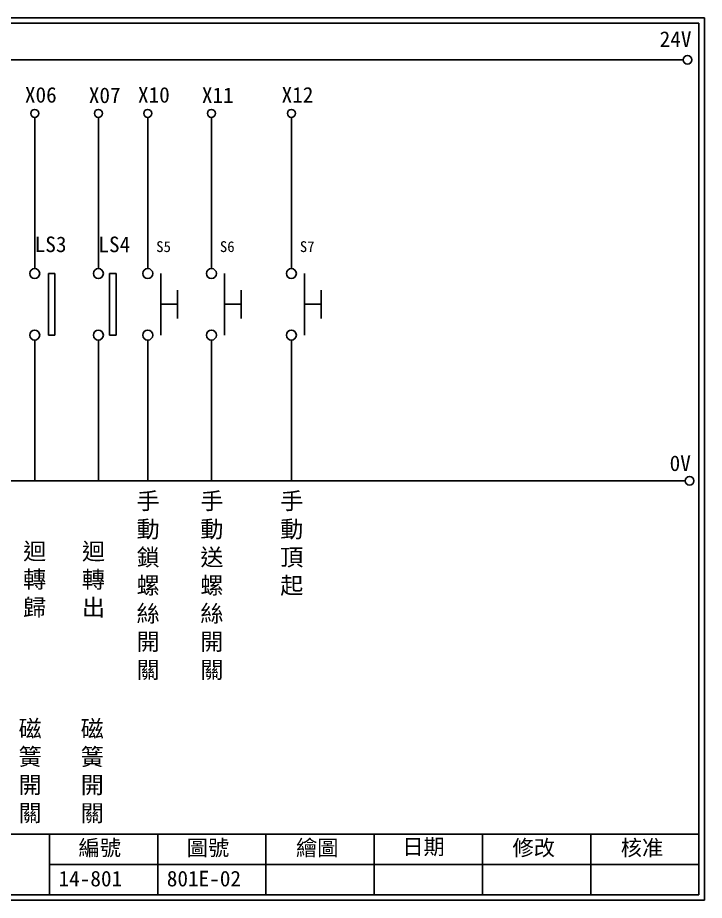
# Model space of a CAD drawing. Extents: x 275 to 562, y 265 to 469.
# Drawn here: x 403.3 to 561.9, y 264.9 to 468.9 of the extents above; entities that cross this region are included whole.
import ezdxf

# ---------------------------------------------------------------- set-up
doc = ezdxf.new("R2010")
doc.units = 0
doc.layers.get('0').update_dxf_attribs({"linetype": 'CONTINUOUS'})
doc.layers.add('圖框層', color=7, linetype='CONTINUOUS')
doc.layers.add('標尺寸層', color=3, linetype='CONTINUOUS')
doc.styles.add('CNS', font='romanc.shx', dxfattribs={"bigfont": 'chineset.shx'})
doc.styles.add('STSL', font='KAIU.TTF')

msp = doc.modelspace()

# ---------------------------------------------------------------- linework, layer by layer
for p, q in [((411.93, 409.78), (410.43, 409.78)), ((426.07, 409.78), (424.56, 409.78)), ((440.23, 402.67), (440.23, 405.98)), ((454.94, 402.67), (454.94, 405.98)), ((473.4, 402.67), (473.4, 405.98)), ((440.23, 402.67), (440.23, 399.36)), ((454.94, 402.67), (454.94, 399.36)), ((473.4, 402.67), (473.4, 399.36)), ((411.93, 395.55), (410.43, 395.55)), ((426.07, 395.55), (424.56, 395.55))]:
    msp.add_line(p, q)
for centre in [(558.02, 459.17), (558.5, 361.9)]:
    msp.add_circle(centre, 1)
at = {"layer": '圖框層', "color": 7}
for p, q in [((561.9, 468.91), (274.9, 468.91)), ((560.65, 467.66), (276.15, 467.66)), ((560.65, 266.2), (560.65, 467.66)), ((561.9, 264.95), (561.9, 468.91)), ((276.15, 280.2), (560.65, 280.2)), ((410.65, 266.2), (410.65, 280.2)), ((435.65, 266.2), (435.65, 280.2)), ((460.65, 266.2), (460.65, 280.2)), ((485.65, 266.2), (485.65, 280.2)), ((510.65, 266.2), (510.65, 280.2)), ((535.65, 266.2), (535.65, 280.2)), ((410.65, 273.2), (560.65, 273.2)), ((276.15, 266.2), (560.65, 266.2)), ((274.9, 264.95), (561.9, 264.95))]:
    msp.add_line(p, q, dxfattribs=at)
at = {"layer": '標尺寸層', "color": 7}
for p, q in [((279.42, 459.17), (557.02, 459.17)), ((407.25, 445.86), (407.25, 410.94)), ((421.96, 445.86), (421.96, 410.93)), ((433.36, 445.86), (433.36, 410.94)), ((448.07, 445.86), (448.07, 410.94)), ((466.53, 445.86), (466.53, 410.94)), ((410.43, 395.55), (410.43, 409.78)), ((411.93, 395.55), (411.93, 409.78)), ((424.56, 395.55), (424.56, 409.78)), ((426.07, 395.55), (426.07, 409.78)), ((436.36, 409.79), (436.36, 395.56)), ((451.08, 409.79), (451.08, 395.56)), ((469.53, 409.79), (469.53, 395.56)), ((440.23, 402.67), (436.36, 402.67)), ((454.94, 402.67), (451.08, 402.67)), ((473.4, 402.67), (469.53, 402.67)), ((407.25, 394.41), (407.25, 361.9)), ((421.96, 394.41), (421.96, 361.9)), ((421.96, 394.4), (421.96, 361.9)), ((433.36, 394.41), (433.36, 361.9)), ((448.07, 394.41), (448.07, 361.9)), ((466.53, 394.41), (466.53, 361.9)), ((279.63, 361.9), (557.5, 361.9))]:
    msp.add_line(p, q, dxfattribs=at)
for centre, radius in [((407.25, 446.78), 0.92), ((407.25, 446.78), 0.92), ((421.96, 446.78), 0.92), ((433.36, 446.78), 0.92), ((433.36, 446.78), 0.92), ((448.07, 446.78), 0.92), ((466.53, 446.78), 0.92), ((407.25, 409.79), 1.15), ((421.96, 409.78), 1.15), ((433.36, 409.79), 1.15), ((448.07, 409.79), 1.15), ((466.53, 409.79), 1.15), ((407.25, 395.56), 1.15), ((421.96, 395.55), 1.15), ((433.36, 395.56), 1.15), ((448.07, 395.56), 1.15), ((466.53, 395.56), 1.15)]:
    msp.add_circle(centre, radius, dxfattribs=at)

# ---------------------------------------------------------------- texts
at = {"layer": '圖框層', "color": 4, "style": 'STSL'}
for s, height, p in [('24V', 3.6, (551.58, 462.16)), ('X06', 3.6, (404.99, 449.28)), ('X10', 3.6, (431.1, 449.28)), ('X12', 3.6, (464.27, 449.28)), ('X07', 3.6, (419.75, 449.18)), ('X11', 3.6, (445.86, 449.18)), ('LS3', 3.6, (407.25, 414.74)), ('LS4', 3.6, (421.96, 414.72)), ('S5', 2.5, (435.31, 414.75)), ('S6', 2.5, (450.02, 414.75)), ('S7', 2.5, (468.48, 414.75)), ('0V', 3.6, (553.88, 364.15)), ('繪圖', 3.6, (467.59, 275.29)), ('日期', 3.6, (492.12, 275.53)), ('編號', 3.6, (417.36, 275.28)), ('圖號', 3.6, (442.36, 275.28)), ('修改', 3.6, (517.59, 275.29)), ('核准', 3.6, (542.59, 275.29)), ('14-801', 3.6, (412.76, 268.17)), ('801E-02', 3.6, (437.76, 268.17))]:
    msp.add_text(s, height=height, dxfattribs=at).set_placement(p)
at = {"layer": '標尺寸層', "color": 7, "char_height": 3.9, "width": 4.9608, "style": 'CNS'}
for s, insert, attachment_point in [('{\\fDFKai-SB|b0|i0|c136|p65;手動鎖螺絲開關}', (430.79, 359.18), 1), ('{\\fDFKai-SB|b0|i0|c136|p65;手動送螺絲開關}', (445.51, 359.18), 1), ('{\\fDFKai-SB|b0|i0|c136|p65;手動頂起}', (463.96, 359.18), 1), ('{\\fDFKai-SB|b0|i0|c136|p65;迴轉歸}', (407.23, 338.92), 5), ('{\\fDFKai-SB|b0|i0|c136|p65;迴轉出}', (420.82, 338.9), 5), ('{\\fDFKai-SB|b0|i0|c136|p65;磁簧開關}', (406.2, 294.67), 5), ('{\\fDFKai-SB|b0|i0|c136|p65;磁簧開關}', (420.55, 294.64), 5)]:
    msp.add_mtext(s, dxfattribs=dict(at, insert=insert, attachment_point=attachment_point))

doc.saveas('drawing.dxf')
